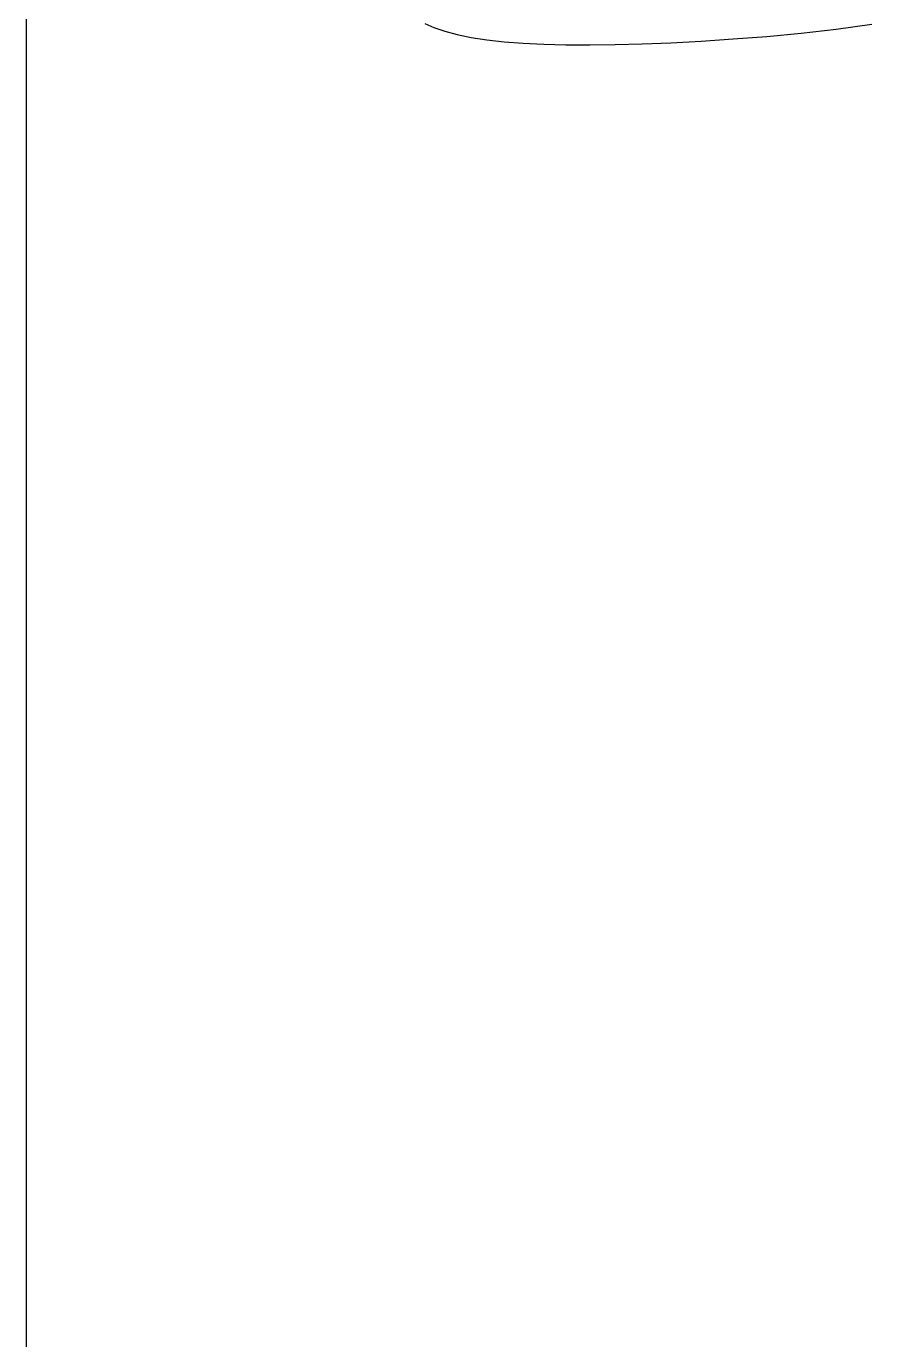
# Model space of a CAD drawing. Header units: metres. Extents: x -598 to 357, y -242 to 574.
# Drawn here: x -293.1176 to -292.9192, y 185.2101 to 185.5186 of the extents above; entities that cross this region are included whole.
import ezdxf

# ---------------------------------------------------------------- set-up
doc = ezdxf.new("R2010")
doc.units = ezdxf.units.M
doc.layers.add('xref_Nivel PB$0$M-muebles', color=1, linetype='Continuous')

# ---------------------------------------------------------------- blocks, each defined once
blk = doc.blocks.new('xref_Nivel PB$0$xref_Nivel PB$0$XREF-NIVEL 3$0$2222')
at = {"layer": 'xref_Nivel PB$0$M-muebles', "linetype": 'Continuous'}
for p, q in [((-2031.32818, -1968.59486), (-2032.65031, -1968.59486)), ((-2032.26167, -1968.69057), (-2032.26255, -1968.69312)), ((-2032.2607, -1968.68842), (-2032.26167, -1968.69057)), ((-2032.26255, -1968.69312), (-2032.26332, -1968.69604)), ((-2032.26332, -1968.69604), (-2032.26398, -1968.69934)), ((-2032.26398, -1968.69934), (-2032.26454, -1968.70302)), ((-2032.26454, -1968.70302), (-2032.26499, -1968.70708)), ((-2032.26499, -1968.70708), (-2032.26534, -1968.71153)), ((-2032.26534, -1968.71153), (-2032.26558, -1968.71636)), ((-2032.26558, -1968.71636), (-2032.26572, -1968.72156)), ((-2032.26572, -1968.72156), (-2032.26575, -1968.72715)), ((-2032.26575, -1968.72715), (-2032.26568, -1968.73312)), ((-2032.26568, -1968.73312), (-2032.26551, -1968.73947)), ((-2032.26551, -1968.73947), (-2032.26523, -1968.7462)), ((-2032.26523, -1968.7462), (-2032.26484, -1968.75332)), ((-2032.26484, -1968.75332), (-2032.26435, -1968.76081)), ((-2032.26435, -1968.76081), (-2032.26375, -1968.76869)), ((-2032.26375, -1968.76869), (-2032.263, -1968.7768)), ((-2032.263, -1968.7768), (-2032.26204, -1968.78502)), ((-2032.26204, -1968.78502), (-2032.26086, -1968.79334))]:
    blk.add_line(p, q, dxfattribs=at)

msp = doc.modelspace()

# ---------------------------------------------------------------- block references
at = {"layer": 'xref_Nivel PB$0$M-muebles', "color": 8, "rotation": 90.00000000000001}
msp.add_blockref('xref_Nivel PB$0$xref_Nivel PB$0$XREF-NIVEL 3$0$2222', (-2261.7125, 2217.77996), dxfattribs=at)

doc.saveas('drawing.dxf')
